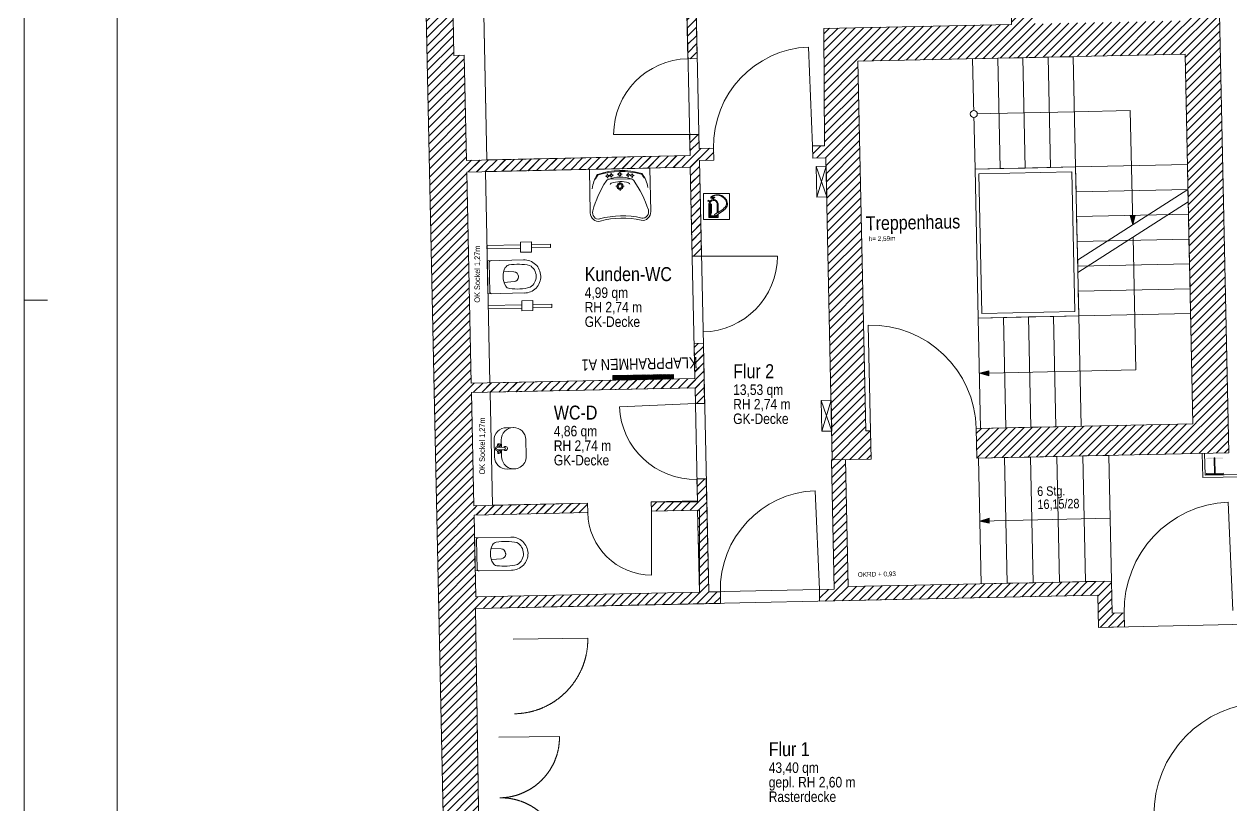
# Model space of a CAD drawing. Header units: millimetres. Extents: x 2027740 to 2136289, y -1533552 to -1491502.
# Drawn here: x 2050242 to 2063194, y -1509274 to -1500889 of the extents above; entities that cross this region are included whole.
import ezdxf
from ezdxf.enums import TextEntityAlignment as Align

# ---------------------------------------------------------------- set-up
doc = ezdxf.new("R2010")
doc.units = ezdxf.units.MM
doc.header["$MEASUREMENT"] = 0
doc.linetypes.add('AUSGEZOGEN', pattern=[0])
doc.linetypes.add('DGN Style 2', pattern=[375.045563, 225.027338, -150.018225])
for name, color, linetype, lineweight in [('01_Grundriss', 7, 'Continuous', 0), ('11_Schraffur', 9, 'Continuous', 0), ('12_Deko', 7, 'Continuous', 0), ('12_Deko (Construction)', 7, 'Continuous', 0), ('13_Ladenbau', 94, 'Continuous', 0), ('16_Brandschutz', 94, 'Continuous', 0), ('99_Zeichenkopf', 7, 'Continuous', 0)]:
    doc.layers.add(name, color=color, linetype=linetype, lineweight=lineweight)
doc.layers.add('15_Flächen', color=6, linetype='Continuous', lineweight=0, plot=False)
doc.styles.add('Style-Arial Narrow', font='ARIALN.TTF')

# ---------------------------------------------------------------- blocks, each defined once
blk = doc.blocks.new('Gruppe-315-1')
at = {"layer": '01_Grundriss', "extrusion": (0, 0, -1)}
blk.add_hatch(color=0, dxfattribs=at).paths.add_polyline_path([(-0.0034285, -0.0047114), (-0.0034385, -0.0047087), (-0.0034285, -0.0047061)])
at = {"layer": '01_Grundriss', "color": 0}
blk.add_line((0.0032985, -0.0047087), (0.0034385, -0.0047087), dxfattribs=at)
for points in [[(0.0032985, -0.0047762), (0.0032985, -0.0046412), (0.0033265, -0.0046412), (0.0033265, -0.0047762)], [(0.0033265, -0.0047762), (0.0033265, -0.0046412), (0.0033545, -0.0046412), (0.0033545, -0.0047762)], [(0.0033545, -0.0047762), (0.0033545, -0.0046412), (0.0033825, -0.0046412), (0.0033825, -0.0047762)], [(0.0033825, -0.0047762), (0.0033825, -0.0046412), (0.0034105, -0.0046412), (0.0034105, -0.0047762)], [(0.0034105, -0.0047762), (0.0034105, -0.0046412), (0.0034385, -0.0046412), (0.0034385, -0.0047762)], [(0.0034285, -0.0047061), (0.0034385, -0.0047087), (0.0034285, -0.0047114)]]:
    blk.add_3dface(points, dxfattribs=at)
blk = doc.blocks.new('Toilette')
at = {"color": 0, "linetype": 'Continuous', "ltscale": 0.01}
for p, q in [((-1.775, 0), (1.775, 0)), ((-1.775, 0), (-1.775, -3.94965)), ((1.775, 0), (1.775, -3.94965)), ((-1.575, -0.2), (0, -0.2)), ((1.575, -0.2), (0, -0.2)), ((-0.59919, -1.75538), (-0.53005, -2.83204)), ((0.60081, -1.75538), (0.53005, -2.83204)), ((-0.03108, -3.3), (0, -3.3)), ((0.03108, -3.3), (0, -3.3))]:
    blk.add_line(p, q, dxfattribs=at)
for centre, radius, start, end in [((-1.575, -0.4), 0.2, 90.00035, 179.999709), ((1.575, -0.4), 0.2, 0, 89.999533), ((4.75924, -3.17685), 6.0901, 171.892879, 192.883816), ((-0.6781, -2.4424), 0.60483, 120.797707, 168.131356), ((0, -3.68001), 2.01575, 60.65745, 119.342536), ((0.6781, -2.4424), 0.60483, 11.868581, 59.202321), ((-4.75924, -3.17685), 6.0901, 347.116191, 8.107127), ((-0.03108, -2.8), 0.5, 183.674435, 270.000027), ((0.03108, -2.8), 0.5, 269.999976, 356.325583), ((0.00001, -3.92482), 1.77518, 179.198869, 269.999805), ((0, -3.84821), 1.36308, 210.245013, 329.754977), ((-0.00001, -3.92482), 1.77518, 270.000189, 0.801122)]:
    blk.add_arc(centre, radius, start, end, dxfattribs=at)
blk = doc.blocks.new('WT-Kd-WC')
at = {"layer": '01_Grundriss', "color": 0}
for p, q in [((-0.46, 1.88), (-0.12, 1.88)), ((0, 2.37), (0, 2.01)), ((0, 1.39), (0, 1.75)), ((0.46, 1.88), (0.12, 1.88)), ((-1.38, 0.76), (-1.54, 0.76)), ((-1.32, 0.82), (-1.32, 0.99)), ((-1.32, 0.69), (-1.32, 0.53)), ((-1.26, 0.76), (-1.1, 0.76)), ((-0.96, 0.69), (-1.12, 0.69)), ((-1.11, 1.1), (1.11, 1.1)), ((-0.9, 0.76), (-0.9, 0.92)), ((-0.9, 0.63), (-0.9, 0.46)), ((-0.85, 0.69), (-0.69, 0.69)), ((-0.26, 0.59), (-0.06, 0.59)), ((0, 0.87), (0, 0.66)), ((0, 0.32), (0, 0.53)), ((0.26, 0.59), (0.06, 0.59)), ((0.85, 0.69), (0.69, 0.69)), ((0.91, 0.76), (0.91, 0.92)), ((0.91, 0.63), (0.91, 0.46)), ((0.97, 0.69), (1.12, 0.69)), ((1.26, 0.76), (1.11, 0.76)), ((1.32, 0.82), (1.32, 0.99)), ((1.32, 0.69), (1.32, 0.53)), ((1.38, 0.76), (1.54, 0.76))]:
    blk.add_line(p, q, dxfattribs=at)
at = {"layer": '01_Grundriss', "color": 0, "flags": 128}
blk.add_lwpolyline([(3.25, 4.66), (3.25, 0), (-3.25, 0), (-3.25, 4.66)], dxfattribs=at)
at = {"layer": '01_Grundriss', "color": 0, "extrusion": (0, 0, -1)}
for centre, major_axis, start_param, end_param in [((-2.36, 4.66), (0, -0.943), 1.570796, 3.321405), ((-2.36, 4.66), (0, -0.696), 1.295567, 3.300247), ((0, 15.35), (0, -10.29), 6.047292, 6.519079), ((0, 15.35), (0, -10.05), 6.047292, 6.519079), ((2.36, 4.66), (0, -0.943), 2.96178, 4.712389), ((2.36, 4.66), (0, -0.696), 2.983065, 4.987491), ((7.32, 8.04), (0, -11.54), 0.947745, 1.256145), ((-7.32, 8.04), (0, -11.54), 5.02704, 5.33544), ((0.07, 2.56), (0, -3.29), 0.933867, 1.424287), ((-1.11, 1.59), (0, -0.494), 0, 0.947745), ((-0.86, 1.75), (0, -0.227), 0.346808, 1.246591), ((0, 4.61), (0, -3.23), 5.970213, 6.596158), ((0.86, 1.75), (0, -0.227), 5.036594, 5.936378), ((1.11, 1.59), (0, -0.494), 5.33544, 6.283185), ((-0.07, 2.56), (0, -3.29), 4.858898, 5.349319), ((-0.42, 2.24), (0, -2.61), 0.915467, 1.091358), ((-2.34, 0.66), (0, -0.0988), 0.295148, 0.933867), ((-2.29, 0.71), (0, -0.0988), 0.249691, 0.939396), ((0, 8.85), (0, -8.66), 5.988038, 6.578333), ((0, 9.98), (0, -9.68), 6.025976, 6.540395), ((-1.32, 0.76), (0, -0.148), 1.025294, 2.116299), ((-1.32, 0.76), (0, -0.148), 2.59609, 3.687095), ((-1.32, 0.76), (0, -0.148), 5.737683, 6.828688), ((0, 4.82), (0, -3.93), 5.937804, 6.628566), ((-1.32, 0.76), (0, -0.148), 4.166887, 5.257891), ((-0.9, 0.69), (0, -0.148), 1.025294, 2.116299), ((-0.9, 0.69), (0, -0.148), 2.59609, 3.687095), ((-0.9, 0.69), (0, -0.148), 5.737683, 6.828688), ((-0.9, 0.69), (0, -0.148), 4.166887, 5.257891), ((0.91, 0.69), (0, -0.148), 1.025294, 2.116299), ((0.91, 0.69), (0, -0.148), 2.59609, 3.687095), ((0.91, 0.69), (0, -0.148), 5.737683, 6.828688), ((0.91, 0.69), (0, -0.148), 4.166887, 5.257891), ((1.32, 0.76), (0, -0.148), 1.025294, 2.116299), ((1.32, 0.76), (0, -0.148), 2.59609, 3.687095), ((1.32, 0.76), (0, -0.148), 5.737683, 6.828688), ((1.32, 0.76), (0, -0.148), 4.166887, 5.257891), ((2.29, 0.71), (0, -0.0988), 5.34379, 6.033494), ((0.42, 2.24), (0, -2.61), 5.191827, 5.367719), ((2.34, 0.66), (0, -0.0988), 5.349319, 5.988038)]:
    blk.add_ellipse(centre, major_axis=major_axis, ratio=0.93946, start_param=start_param, end_param=end_param, dxfattribs=at)
at = {"layer": '01_Grundriss', "color": 0}
for centre, major_axis in [((0, 1.88), (0, 0.346)), ((0, 1.88), (0, 0.247)), ((0, 0.59), (0, 0.173))]:
    blk.add_ellipse(centre, major_axis=major_axis, ratio=0.93946, dxfattribs=at)
blk = doc.blocks.new('WC Kd-WC')
at = {"color": 0}
for p, q in [((-0.34, 0.001), (-0.305, 0.001)), ((0.305, 0.001), (0.34, 0.001)), ((-0.34, -0.682), (-0.305, -0.682)), ((0.305, -0.682), (0.34, -0.682))]:
    blk.add_line(p, q, dxfattribs=at)
at = {"color": 0, "linetype": 'Continuous', "ltscale": 0.01}
for p, q in [((-0.177, 0), (0.177, 0)), ((-0.177, 0), (-0.177, -0.395)), ((0.177, 0), (0.177, -0.395)), ((-0.158, -0.02), (0, -0.02)), ((0.158, -0.02), (0, -0.02)), ((-0.06, -0.176), (-0.053, -0.283)), ((0.06, -0.176), (0.053, -0.283)), ((-0.003, -0.33), (0, -0.33)), ((0.003, -0.33), (0, -0.33))]:
    blk.add_line(p, q, dxfattribs=at)
at = {"color": 0, "linetype": 'Continuous', "ltscale": 0.01, "flags": 128}
for points in [[(-0.34, -0.36), (-0.34, 0.001)], [(-0.305, 0.001), (-0.305, -0.36)], [(0.305, -0.36), (0.305, 0.001)], [(0.34, 0.001), (0.34, -0.36)], [(-0.34, -0.682), (-0.34, -0.478)], [(-0.305, -0.478), (-0.305, -0.682)], [(0.305, -0.682), (0.305, -0.478)], [(0.34, -0.478), (0.34, -0.682)]]:
    blk.add_lwpolyline(points, dxfattribs=at)
at = {"color": 0, "flags": 128}
for points in [[(-0.369, -0.478), (-0.369, -0.36)], [(-0.369, -0.36), (-0.261, -0.36)], [(-0.305, -0.36), (-0.34, -0.36)], [(-0.261, -0.36), (-0.261, -0.478)], [(0.261, -0.478), (0.261, -0.36)], [(0.261, -0.36), (0.369, -0.36)], [(0.34, -0.36), (0.305, -0.36)], [(0.369, -0.36), (0.369, -0.478)], [(-0.261, -0.478), (-0.369, -0.478)], [(-0.34, -0.478), (-0.305, -0.478)], [(0.369, -0.478), (0.261, -0.478)], [(0.305, -0.478), (0.34, -0.478)]]:
    blk.add_lwpolyline(points, dxfattribs=at)
at = {"color": 0, "linetype": 'Continuous', "ltscale": 0.01}
for centre, radius, start, end in [((-0.158, -0.04), 0.02, 90.0003, 179.9997), ((0.158, -0.04), 0.02, 0, 89.9995), ((0.476, -0.318), 0.609, 171.8929, 192.8838), ((-0.068, -0.244), 0.0605, 120.7977, 168.1314), ((0, -0.368), 0.202, 60.6574, 119.3425), ((0.068, -0.244), 0.0605, 11.8686, 59.2023), ((-0.476, -0.318), 0.609, 347.1162, 8.1071), ((-0.003, -0.28), 0.05, 183.6744, 270), ((0.003, -0.28), 0.05, 270, 356.3256), ((0, -0.392), 0.178, 179.1989, 269.9998), ((0, -0.385), 0.136, 210.245, 329.755), ((0, -0.392), 0.178, 270.0002, 0.8011)]:
    blk.add_arc(centre, radius, start, end, dxfattribs=at)
blk = doc.blocks.new('WT-Normal')
at = {"color": 0}
for p, q in [((-0.025, -0.065), (-0.053, -0.07)), ((-0.053, -0.07), (-0.039, -0.105)), ((-0.029, -0.074), (-0.043, -0.077)), ((-0.016, -0.09), (-0.039, -0.105)), ((-0.024, -0.086), (-0.037, -0.093)), ((-0.013, -0.07), (-0.013, -0.138)), ((0.013, -0.07), (0.013, -0.138)), ((0.016, -0.09), (0.039, -0.105)), ((0.024, -0.086), (0.037, -0.093)), ((0.025, -0.065), (0.053, -0.07)), ((0.029, -0.074), (0.043, -0.077)), ((0.053, -0.07), (0.039, -0.105))]:
    blk.add_line(p, q, dxfattribs=at)
at = {"color": 0, "linetype": 'AUSGEZOGEN', "ltscale": 0.01, "flags": 128}
for points in [[(0.223, -0.242), (0.223, -0.169, 0.425025), (0.091, -0.032), (-0.089, -0.032, 0.414214), (-0.221, -0.164), (-0.221, -0.241)], [(-0.013, -0.109), (-0.089, -0.109, 1), (-0.089, -0.373), (0.091, -0.373)], [(0.091, -0.373, 1), (0.091, -0.109), (0.013, -0.109)]]:
    blk.add_lwpolyline(points, format="xyb", dxfattribs=at)
at = {"color": 0}
for centre, radius, start, end in [((-0.018, -0.077), 0.0348, 168.2808, 233.9118), ((0, -0.07), 0.0256, 300.5466, 239.4534), ((0, -0.07), 0.013, 0, 180), ((0.018, -0.077), 0.0348, 306.0882, 11.7192), ((0, -0.151), 0.0221, 125.9933, 54.0067), ((0, -0.138), 0.013, 180, 0)]:
    blk.add_arc(centre, radius, start, end, dxfattribs=at)
blk = doc.blocks.new('*U12')
at = {"layer": '01_Grundriss', "color": 0, "linetype": 'DGN Style 2', "ltscale": 0.01}
for p, q in [((-0.0065, -0.00457), (-0.0065, 0.00193)), ((0.0065, -0.00457), (0.0065, 0.00193))]:
    blk.add_line(p, q, dxfattribs=at)
at = {"layer": '01_Grundriss', "color": 0, "linetype": 'DGN Style 2', "ltscale": 0.01, "extrusion": (0, 0, -1)}
blk.add_arc((0.0065, 0.00193), 0.0065, 180, 270, dxfattribs=at)
at = {"layer": '01_Grundriss', "color": 0, "linetype": 'DGN Style 2', "ltscale": 0.01}
blk.add_arc((0.0065, 0.00193), 0.0065, 180, 270, dxfattribs=at)
blk = doc.blocks.new('*U15')
at = {"layer": '01_Grundriss', "color": 0, "linetype": 'DGN Style 2', "ltscale": 0.01}
blk.add_line((0.004, -0.006), (0.004, 0.002), dxfattribs=at)
blk.add_arc((0.004, 0.002), 0.008, 180, 270, dxfattribs=at)
blk = doc.blocks.new('*U16')
at = {"layer": '01_Grundriss', "color": 0, "linetype": 'Continuous', "lineweight": 0, "ltscale": 0.01}
for p, q in [((0.00511, 0.00663), (0.00511, -0.00537)), ((-0.00689, -0.00537), (-0.00719, -0.00537)), ((0.00511, -0.00662), (0.00511, -0.00537)), ((0.00511, -0.00537), (0.00541, -0.00537)), ((-0.00689, -0.00662), (-0.00719, -0.00662)), ((0.00541, -0.00662), (0.00511, -0.00662))]:
    blk.add_line(p, q, dxfattribs=at)
at = {"layer": '01_Grundriss', "color": 0, "linetype": 'DGN Style 2', "lineweight": 0, "ltscale": 0.01}
blk.add_line((0.00719, 0.00644), (0.00511, -0.00537), dxfattribs=at)
at = {"layer": '01_Grundriss', "color": 0}
for p, q in [((-0.00719, -0.00537), (-0.00719, -0.00662)), ((-0.00689, -0.00537), (-0.00689, -0.00662)), ((0.00541, -0.00537), (0.00541, -0.00662))]:
    blk.add_line(p, q, dxfattribs=at)
at = {"layer": '01_Grundriss', "color": 0, "linetype": 'Continuous', "lineweight": 0, "ltscale": 0.01, "extrusion": (0, 0, -1)}
blk.add_arc((-0.00511, -0.00537), 0.012, 0, 90, dxfattribs=at)
at = {"layer": '01_Grundriss', "color": 0, "linetype": 'DGN Style 2', "lineweight": 0, "ltscale": 0.01, "extrusion": (0, 0, -1)}
blk.add_arc((-0.00511, -0.00537), 0.012, 90, 100, dxfattribs=at)
blk = doc.blocks.new('A0+1')
at = {"layer": '99_Zeichenkopf', "lineweight": 0}
blk.add_line((-67250, 29450), (-67000, 29450), dxfattribs=at)
at = {"layer": '99_Zeichenkopf', "lineweight": 0, "flags": 128}
for points in [[(-67250, 41800), (250, 41800), (250, -250), (-67250, -250)], [(-66250, 41550), (0, 41550), (0, 0), (-66250, 0)]]:
    blk.add_lwpolyline(points, close=True, dxfattribs=at)
blk = doc.blocks.new('Klapprahmen A1')
at = {"layer": '12_Deko', "linetype": 'Continuous', "lineweight": 0}
h = blk.add_hatch(dxfattribs=at)
h.set_pattern_fill('HATCH', color=82, style=0, pattern_type=2)
h.set_pattern_definition([(45, (-71.429, 145.018), (-7.07107, 7.07107), [])])
h.paths.add_polyline_path([(-332, 145), (318, 145), (318, 95), (-332, 95)])
at = {"layer": '12_Deko', "color": 82, "linetype": 'Continuous', "lineweight": 13, "flags": 128}
blk.add_lwpolyline([(-332, 145), (318, 145), (318, 95), (-332, 95)], close=True, dxfattribs=at)
at = {"layer": '12_Deko (Construction)', "color": 82, "linetype": 'Continuous', "lineweight": 0, "style": 'Style-Arial Narrow'}
blk.add_text('KLAPPRAHMEN A1', height=120, dxfattribs=at).set_placement((-593, 35), align=Align.TOP_LEFT)
blk = doc.blocks.new('KRA1')
at = {"layer": '12_Deko', "color": 82, "linetype": 'Continuous', "lineweight": 13}
blk.add_blockref('Klapprahmen A1', (7, -145), dxfattribs=at)
blk = doc.blocks.new('*U137')
at = {"layer": '16_Brandschutz', "color": 1, "linetype": 'Continuous'}
for p, q in [((-92, 68), (-97, 59)), ((-97, 59), (-78, 50)), ((-73, 58), (-92, 68)), ((-78, 50), (-73, 58)), ((-73, 58), (-73, 58)), ((-73, 27), (-73, -101)), ((-70, -98), (-70, 28)), ((-70, 28), (-63, 28)), ((-63, 101), (-60, 107)), ((-63, 98), (-63, 101)), ((-62, 95), (-63, 98)), ((-63, 28), (-63, -98)), ((-58, 93), (-62, 95)), ((-60, 107), (-54, 111)), ((-54, 27), (-60, 27)), ((-60, 27), (-60, -71)), ((-57, 101), (-58, 99)), ((-58, 99), (-58, 98)), ((-58, 98), (-57, 97)), ((-48, 89), (-58, 93)), ((-56, 103), (-57, 101)), ((-57, 97), (-56, 96)), ((-52, 107), (-56, 103)), ((-56, 96), (-55, 95)), ((-55, 95), (-52, 94)), ((-54, 111), (-48, 115)), ((-54, -71), (-54, 27)), ((-47, 110), (-52, 107)), ((-52, 94), (-47, 92)), ((-48, 115), (-36, 121)), ((-35, 86), (-48, 89)), ((-42, 113), (-47, 110)), ((-20, 104), (-47, 104)), ((-47, 104), (-47, 97)), ((-47, 97), (-35, 97)), ((-47, 92), (-37, 89)), ((-31, 118), (-42, 113)), ((-37, 89), (-35, 89)), ((-36, 121), (-23, 125)), ((-35, 97), (-35, 89)), ((-35, 89), (-35, 86)), ((-35, 89), (-35, 86)), ((-35, 86), (-35, 77)), ((-35, 77), (-32, 77)), ((-32, 77), (-32, 97)), ((-32, 97), (-20, 97)), ((-19, 121), (-31, 118)), ((-23, 125), (-10, 127)), ((-20, 97), (-20, 104)), ((-7, 123), (-19, 121)), ((-10, 127), (4, 129)), ((5, 124), (-7, 123)), ((4, 129), (18, 129)), ((17, 123), (5, 124)), ((6, 31), (6, -69)), ((16, 31), (16, -63)), ((28, 121), (17, 123)), ((18, 129), (31, 127)), ((39, 118), (28, 121)), ((31, 127), (44, 124)), ((52, 112), (39, 118)), ((44, 124), (57, 119)), ((62, 106), (52, 112)), ((57, 119), (68, 112)), ((72, 99), (62, 106)), ((68, 112), (80, 103)), ((76, 95), (72, 99)), ((82, 90), (76, 95)), ((80, 103), (90, 94)), ((90, 82), (82, 90)), ((90, 94), (98, 84)), ((92, 79), (90, 82)), ((96, 73), (92, 79)), ((92, -5), (99, 4)), ((99, 68), (96, 73)), ((98, 84), (106, 73)), ((103, 62), (99, 68)), ((99, 4), (105, 15)), ((105, 56), (103, 62)), ((107, 50), (105, 56)), ((105, 15), (107, 20)), ((106, 73), (112, 61)), ((108, 45), (107, 50)), ((107, 20), (108, 27)), ((109, 39), (108, 45)), ((108, 33), (109, 39)), ((108, 27), (108, 33)), ((114, 6), (109, -6)), ((112, 61), (116, 47)), ((117, 20), (114, 6)), ((116, 47), (118, 34)), ((118, 34), (117, 20)), ((-73, -101), (-83, -120)), ((-83, -120), (-73, -101)), ((-83, -120), (-83, -121)), ((-83, -121), (16, -121)), ((-73, -107), (-73, -101)), ((-15, -101), (-73, -101)), ((-73, -101), (-73, -107)), ((-73, -107), (-73, -101)), ((-73, -111), (-73, -107)), ((-73, -107), (6, -107)), ((6, -111), (-73, -111)), ((-63, -98), (-70, -98)), ((-60, -71), (-54, -71)), ((-23, -86), (6, -69)), ((-15, -101), (-23, -86)), ((6, -89), (-15, -101)), ((6, -101), (-15, -101)), ((6, -69), (16, -63)), ((16, -83), (6, -89)), ((16, -83), (6, -89)), ((6, -89), (6, -101)), ((6, -107), (6, -111)), ((16, -121), (6, -111)), ((6, -111), (16, -121)), ((6, -111), (16, -121)), ((16, -63), (37, -50)), ((42, -66), (16, -83)), ((16, -121), (16, -83)), ((37, -50), (56, -38)), ((61, -54), (42, -66)), ((56, -38), (75, -23)), ((74, -43), (61, -54)), ((83, -36), (74, -43)), ((75, -23), (84, -15)), ((92, -27), (83, -36)), ((84, -15), (92, -5)), ((101, -17), (92, -27)), ((109, -6), (101, -17))]:
    blk.add_line(p, q, dxfattribs=at)
at = {"layer": '16_Brandschutz', "color": 1, "linetype": 'Continuous', "flags": 128}
blk.add_lwpolyline([(-142, 142), (142, 142), (142, -142), (-142, -142)], close=True, dxfattribs=at)
blk.add_lwpolyline([(-83, -120), (-83, 31)], dxfattribs=at)
at = {"layer": '16_Brandschutz', "color": 1, "linetype": 'Continuous'}
for radius, start, end in [(49.5, 3.1466, 176.8534), (39.7, 4.1848, 181.7432), (39.7, 179.3872, 181.7732)]:
    blk.add_arc((-34, 28), radius, start, end, dxfattribs=at)
blk = doc.blocks.new('FLö')
at = {"layer": '16_Brandschutz', "color": 1, "linetype": 'Continuous', "xscale": 0.9850171335536928, "yscale": 0.9850171335536928, "zscale": 0.9850171335536928}
blk.add_blockref('*U137', (0, 40), dxfattribs=at)

msp = doc.modelspace()

# ---------------------------------------------------------------- hatches: boundary and pattern name
at = {"layer": '01_Grundriss', "ltscale": 10, "extrusion": (0, 0, -1)}
for points in [[(-2062141.2109, -1503043.9214), (-2062165.8586, -1502943.3771), (-2062112.2843, -1502944.5237)], [(-2060595.053, -1504665.0221), (-2060594.8416, -1504611.436), (-2060494.9542, -1504638.6235)], [(-2063020.2697, -1505725.77), (-2063027.1681, -1505725.6224), (-2063023.3168, -1505545.6636), (-2063016.4184, -1505545.8113)], [(-2062933.7395, -1505727.6219), (-2063113.6983, -1505723.7706), (-2063113.4516, -1505712.242), (-2062933.4928, -1505716.0933)]]:
    msp.add_hatch(color=256, dxfattribs=at).paths.add_polyline_path(points)
at = {"layer": '01_Grundriss', "ltscale": 10}
msp.add_hatch(color=256, dxfattribs=at).paths.add_polyline_path([(2062930.1349, -1505559.1917), (2062929.8882, -1505547.6631), (2063109.847, -1505543.8118), (2063110.0937, -1505555.3404)])
at = {"layer": '11_Schraffur', "linetype": 'AUSGEZOGEN', "ltscale": 10}
h = msp.add_hatch(dxfattribs=at)
h.set_pattern_fill('ANSI31', color=256, pattern_type=2)
h.set_pattern_definition([(45, (1922705.11, -1372377.166), (-44.90128, 44.90128), [])])
h.paths.add_polyline_path([(2060839.8694, -1500891.9428), (2058825.3307, -1500935.0556), (2058834.2937, -1502195.1523), (2058705.3232, -1502197.9123), (2058708.1047, -1502327.8826), (2058847.0729, -1502324.9086), (2058916.5027, -1505569.1657), (2059332.4769, -1505560.2635), (2059325.9721, -1505256.3136), (2059274.9143, -1505257.4063), (2059189.9725, -1501288.3151), (2062702.1683, -1501213.1512), (2062787.1102, -1505182.2424), (2060460.7123, -1505232.0293), (2060467.538, -1505550.9757), (2063173.8489, -1505493.0584), (2062988.9453, -1496853.0367), (2057911.1079, -1496961.7067), (2057917.2058, -1497246.6414), (2058866.9883, -1497226.3153), (2058864.6347, -1497116.3405), (2062612.7765, -1497036.1271), (2062657.4298, -1499122.6494), (2059363.1841, -1499193.149), (2059365.8586, -1499318.1203), (2060605.5748, -1499291.5894), (2060606.6446, -1499341.5779), (2060806.5988, -1499337.2988), (2060813.2475, -1499647.9763), (2061068.1731, -1499641.7718), (2061060.7055, -1499292.8323), (2062660.3393, -1499258.5988), (2062694.4448, -1500852.2533), (2061094.8111, -1500886.4868), (2061085.2899, -1500441.5887), (2060830.3484, -1500447.0498)], flags=17)
h = msp.add_hatch(dxfattribs=at)
h.set_pattern_fill('ANSI31', color=256, pattern_type=2)
h.set_pattern_definition([(45, (1922704.425, -1372376.4), (-44.90128, 44.90128), [])])
h.paths.add_polyline_path([(2086495.8059, -1512012.1881), (2085680.4686, -1517269.6664), (2081425.2555, -1516914.6143), (2082017.1994, -1514073.6274), (2081723.5068, -1514012.434), (2080737.0505, -1518746.8515), (2063360.4283, -1518155.1717), (2063360.4283, -1516317.6197), (2055225.4283, -1516317.6197), (2055086.7993, -1507166.4714), (2057717.1995, -1507110.1787), (2057714.5251, -1506985.2073), (2057589.5537, -1506987.8818), (2057563.5362, -1505772.1602), (2057463.5591, -1505774.2998), (2057468.6085, -1506010.2457), (2056973.7219, -1506020.8367), (2056975.8615, -1506120.8138), (2057470.7481, -1506110.2228), (2057489.5766, -1506990.0214), (2055090.126, -1507041.3716), (2055071.2975, -1506161.5731), (2056291.0183, -1506135.47), (2056288.8787, -1506035.4929), (2055069.158, -1506061.596), (2055043.1619, -1504846.8741), (2057442.6125, -1504795.5239), (2057446.2284, -1504964.4852), (2057546.2055, -1504962.3456), (2057532.4051, -1504317.4932), (2057432.428, -1504319.6328), (2057440.4729, -1504695.5468), (2055041.0223, -1504746.897), (2054992.4535, -1502477.4166), (2057391.9041, -1502426.0664), (2057412.3586, -1503381.8476), (2057512.3358, -1503379.708), (2057490.3835, -1502353.9428), (2057645.348, -1502350.6265), (2057642.5666, -1502220.6562), (2057487.6021, -1502223.9726), (2057484.3927, -1502074.0069), (2057384.4156, -1502076.1465), (2057389.2296, -1502301.095), (2054989.7791, -1502352.4452), (2054965.6016, -1501222.7039), (2054855.6268, -1501225.0575), (2054804.3836, -1498830.6057), (2055564.2096, -1498814.3448), (2055557.1489, -1498484.4204), (2056456.9429, -1498465.164), (2056451.5939, -1498215.2213), (2053682.4258, -1498274.4838), (2053690.9435, -1498518.2836), (2053812.9908, -1498515.4376), (2053824.0476, -1498831.9143), (2054514.0292, -1498817.1482), (2054892.2989, -1516492.6197), (2062955.4283, -1516492.6197), (2062955.4283, -1518421.5436), (2080983.3715, -1519035.4011), (2081389.2913, -1517087.2216), (2085916.0799, -1517464.9338), (2086337.2888, -1514755.6958), (2088861.9587, -1515148.2096), (2089220.7197, -1512840.6395), (2092292.9249, -1513428.7561), (2092614.5232, -1511150.694), (2100784.748, -1510934.4296), (2100916.9338, -1510165.7383), (2106372.748, -1511176.0985), (2106408.7709, -1511004.9872), (2100774.4768, -1509962.0919), (2100637.9707, -1510755.8057), (2092446.7045, -1510980.2262), (2092417.4768, -1511217.0547), (2092428.2323, -1511218.3821), (2092172.6212, -1513029.0195), (2088439.334, -1512314.351), (2088320.7585, -1512295.9159), (2088259.3082, -1512691.1675), (2088924.281, -1512794.5517), (2088611.6077, -1514805.6831), (2086383.3765, -1514459.257), (2086696.0498, -1512448.1257), (2087267.1504, -1512536.9154), (2087328.6007, -1512141.6638)], flags=17)
h = msp.add_hatch(dxfattribs=at)
h.set_pattern_fill('ANSI31', color=256, pattern_type=2)
h.set_pattern_definition([(45, (1922704.42, -1372376.334), (-44.90128, 44.90128), [])])
h.paths.add_polyline_path([(2057937.2538, -1498183.4269), (2057211.42, -1498198.9604), (2057216.7689, -1498448.9031), (2057306.7483, -1498446.9775), (2057366.9779, -1501261.3331), (2057466.955, -1501259.1935), (2057426.3027, -1499359.6284), (2058556.044, -1499335.451), (2058553.3695, -1499210.4797), (2057423.6282, -1499234.6571), (2057411.5609, -1498670.7862), (2057947.4382, -1498659.318)])
h = msp.add_hatch(dxfattribs=at)
h.set_pattern_fill('ANSI31', color=256, pattern_type=2)
h.set_pattern_definition([(45, (1922704.78, -1372376.85), (-44.90128, 44.90128), [])])
h.paths.add_polyline_path([(2057391.9041, -1502426.0664), (2057412.3586, -1503381.8476), (2057512.3358, -1503379.708), (2057490.3835, -1502353.9428), (2057645.348, -1502350.6265), (2057642.5666, -1502220.6562), (2057487.6021, -1502223.9726), (2057484.3927, -1502074.0069), (2057384.4156, -1502076.1465), (2057389.2296, -1502301.095), (2054989.7791, -1502352.4452), (2054992.4535, -1502477.4166)])
h = msp.add_hatch(dxfattribs=at)
h.set_pattern_fill('ANSI31', color=256, pattern_type=2)
h.set_pattern_definition([(45, (1922705.02, -1372376.486), (-44.90128, 44.90128), [])])
h.paths.add_polyline_path([(2057532.4051, -1504317.4932), (2057432.428, -1504319.6328), (2057440.4729, -1504695.5468), (2055041.0223, -1504746.897), (2055043.1619, -1504846.8741), (2057442.6125, -1504795.5239), (2057446.2284, -1504964.4852), (2057546.2055, -1504962.3456)])
at = {"layer": '11_Schraffur'}
h = msp.add_hatch(dxfattribs=at)
h.set_pattern_fill('ANSI31', color=256, pattern_type=2)
h.set_pattern_definition([(45, (1922704.28, -1372376.45), (-44.90128, 44.90128), [])])
h.paths.add_polyline_path([(2061913.0287, -1506870.3501), (2059085.6761, -1506930.8578), (2059056.4706, -1505566.1703), (2058906.505, -1505569.3797), (2058936.2453, -1506959.0615), (2058777.2817, -1506962.4634), (2058779.9562, -1507087.4348), (2061766.2724, -1507023.5252), (2061773.654, -1507368.4462), (2062053.5899, -1507362.4553), (2062050.3805, -1507212.4897), (2061920.4103, -1507215.2711)])
at = {"layer": '11_Schraffur', "linetype": 'AUSGEZOGEN', "ltscale": 10}
h = msp.add_hatch(dxfattribs=at)
h.set_pattern_fill('ANSI31', color=256, pattern_type=2)
h.set_pattern_definition([(45, (1922705.16, -1372376.574), (-44.90128, 44.90128), [])])
h.paths.add_polyline_path([(2056288.8787, -1506035.4929), (2055069.158, -1506061.596), (2055071.2975, -1506161.5731), (2056291.0183, -1506135.47)])

# ---------------------------------------------------------------- linework, layer by layer
at = {"layer": '01_Grundriss', "ltscale": 10}
for p, q in [((2062988.9453, -1496853.0367), (2063173.8489, -1505493.0584)), ((2062702.1683, -1501213.1512), (2062787.1102, -1505182.2424)), ((2061549.1927, -1503423.3075), (2062733.2291, -1502664.5353)), ((2061552.0452, -1503556.5979), (2062736.0817, -1502797.8257)), ((2059325.9721, -1505256.3136), (2059332.4769, -1505560.2635)), ((2060460.7123, -1505232.0293), (2060467.538, -1505550.9757)), ((2062892.7788, -1505760.0755), (2062887.1957, -1505499.193)), ((2062912.19, -1505498.6581), (2062917.2382, -1505734.5463)), ((2063328.5747, -1505750.7491), (2062892.7788, -1505760.0755)), ((2062917.2382, -1505734.5463), (2063328.0398, -1505725.7548))]:
    msp.add_line(p, q, dxfattribs=at)
at = {"layer": '01_Grundriss', "linetype": 'AUSGEZOGEN', "ltscale": 10}
for p, q in [((2057366.9779, -1501261.3331), (2057306.7483, -1498446.9775)), ((2054514.0292, -1498817.1482), (2054892.2989, -1516492.6197)), ((2054804.3836, -1498830.6057), (2054855.6268, -1501225.0575)), ((2055138.9082, -1499038.4959), (2055209.7287, -1502347.7381)), ((2057466.955, -1501259.1935), (2057426.3027, -1499359.6284)), ((2060830.3483, -1500447.0447), (2060839.8694, -1500891.9428)), ((2060839.8694, -1500891.9428), (2058825.3307, -1500935.0556)), ((2058825.3307, -1500935.0556), (2058834.2937, -1502195.1523)), ((2054855.6268, -1501225.0575), (2054965.6016, -1501222.7039)), ((2054965.6016, -1501222.7039), (2054989.7791, -1502352.4452)), ((2059189.9725, -1501288.3151), (2062702.1683, -1501213.1512)), ((2057366.9779, -1501261.3331), (2057466.955, -1501259.1935)), ((2059274.9143, -1505257.4063), (2059189.9725, -1501288.3151)), ((2057384.4156, -1502076.1465), (2057484.3927, -1502074.0069)), ((2057384.4156, -1502076.1465), (2057389.2296, -1502301.095)), ((2057484.3927, -1502074.0069), (2057487.6021, -1502223.9726)), ((2057487.6021, -1502223.9726), (2057642.5666, -1502220.6562)), ((2057645.348, -1502350.6265), (2057642.5666, -1502220.6562)), ((2058705.3232, -1502197.9123), (2058834.2937, -1502195.1523)), ((2058708.1047, -1502327.8826), (2058705.3232, -1502197.9123)), ((2057389.2296, -1502301.095), (2054989.7791, -1502352.4452)), ((2057490.3835, -1502353.9428), (2057645.348, -1502350.6265)), ((2057512.3358, -1503379.708), (2057490.3835, -1502353.9428)), ((2058708.1047, -1502327.8826), (2058847.0729, -1502324.9086)), ((2058916.5027, -1505569.1657), (2058847.0729, -1502324.9086)), ((2057391.9041, -1502426.0664), (2054992.4535, -1502477.4166)), ((2054992.4535, -1502477.4166), (2055041.0223, -1504746.897)), ((2055240.9765, -1504742.6178), (2055192.4078, -1502473.1374)), ((2057412.3586, -1503381.8476), (2057391.9041, -1502426.0664)), ((2058744.0226, -1502417.1345), (2058856.0592, -1502744.8124)), ((2058751.0832, -1502747.059), (2058848.9985, -1502414.888)), ((2057412.3586, -1503381.8476), (2057512.3358, -1503379.708)), ((2059301.6878, -1504121.5735), (2059325.9721, -1505256.3136)), ((2057432.428, -1504319.6328), (2057532.4051, -1504317.4932)), ((2057432.428, -1504319.6328), (2057440.4729, -1504695.5468)), ((2057546.2055, -1504962.3456), (2057532.4051, -1504317.4932)), ((2057440.4729, -1504695.5468), (2055041.0223, -1504746.897)), ((2057442.6125, -1504795.5239), (2055043.1619, -1504846.8741)), ((2055043.1619, -1504846.8741), (2055069.158, -1506061.596)), ((2055243.1161, -1504842.5949), (2055269.1122, -1506057.3168)), ((2057442.6125, -1504795.5239), (2057446.2284, -1504964.4852)), ((2057446.2284, -1504964.4852), (2057546.2055, -1504962.3456)), ((2058909.8699, -1505259.2367), (2058797.8333, -1504931.5588)), ((2058804.894, -1505261.4833), (2058902.8093, -1504929.3122)), ((2059325.9721, -1505256.3136), (2059274.9143, -1505257.4063)), ((2060460.7123, -1505232.0293), (2062787.1102, -1505182.2424)), ((2060467.538, -1505550.9757), (2063173.8489, -1505493.0584)), ((2058906.505, -1505569.3797), (2058916.5027, -1505569.1657)), ((2058936.2453, -1506959.0615), (2058906.505, -1505569.3797)), ((2058916.5027, -1505569.1657), (2059332.4769, -1505560.2635)), ((2059085.6761, -1506930.8578), (2059056.4706, -1505566.1703)), ((2057463.5591, -1505774.2998), (2057563.5362, -1505772.1602)), ((2057463.5591, -1505774.2998), (2057468.6085, -1506010.2457)), ((2057563.5362, -1505772.1602), (2057589.5537, -1506987.8818)), ((2056288.8787, -1506035.4929), (2055069.158, -1506061.596)), ((2056288.8787, -1506035.4929), (2056291.0183, -1506135.47)), ((2057468.6085, -1506010.2457), (2056973.7219, -1506020.8367)), ((2056973.7219, -1506020.8367), (2056975.8615, -1506120.8138)), ((2056291.0183, -1506135.47), (2055071.2975, -1506161.5731)), ((2055071.2975, -1506161.5731), (2055090.126, -1507041.3716)), ((2057470.7481, -1506110.2228), (2056975.8615, -1506120.8138)), ((2057470.7481, -1506110.2228), (2057489.5766, -1506990.0214)), ((2061913.0287, -1506870.3501), (2059085.6761, -1506930.8578)), ((2061913.0287, -1506870.3501), (2061920.4103, -1507215.2711)), ((2055090.126, -1507041.3716), (2057489.5766, -1506990.0214)), ((2057589.5537, -1506987.8818), (2057714.5251, -1506985.2073)), ((2057717.1995, -1507110.1787), (2057714.5251, -1506985.2073)), ((2058777.2817, -1506962.4634), (2058936.2453, -1506959.0615)), ((2058779.9562, -1507087.4348), (2058777.2817, -1506962.4634)), ((2061766.2724, -1507023.5252), (2058779.9562, -1507087.4348)), ((2061766.2724, -1507023.5252), (2061773.654, -1507368.4462)), ((2055086.7993, -1507166.4714), (2057717.1995, -1507110.1787)), ((2055086.7993, -1507166.4714), (2055165.6125, -1512369.0728)), ((2061920.4103, -1507215.2711), (2062050.3805, -1507212.4897)), ((2062053.5899, -1507362.4553), (2062050.3805, -1507212.4897)), ((2061773.654, -1507368.4462), (2062053.5899, -1507362.4553))]:
    msp.add_line(p, q, dxfattribs=at)
at = {"layer": '01_Grundriss', "linetype": 'AUSGEZOGEN', "ltscale": 10, "flags": 128}
for points in [[(2058705.3232, -1502197.9123), (2058659.8383, -1501135.7081, 0.4080812253), (2057642.5666, -1502220.6562)], [(2057384.4156, -1502076.1465), (2056569.2793, -1502076.1465, -0.4080812253), (2057366.9779, -1501261.3331)], [(2057512.3358, -1503379.708), (2058327.472, -1503379.708, -0.4080812253), (2057529.7734, -1504194.5214)], [(2057446.2284, -1504964.4852), (2056631.8385, -1504999.3584, 0.4080812253), (2057463.6661, -1505779.2986)], [(2058777.2817, -1506962.4634), (2058731.7968, -1505900.2591, 0.4080812253), (2057714.5251, -1506985.2073)], [(2063215.1138, -1507187.5634), (2063165.2727, -1506023.6301, 0.4080812253), (2062050.5752, -1507212.4855)], [(2056975.8615, -1506120.8138), (2056975.8615, -1506805.9283, -0.4080812253), (2056291.0183, -1506135.47)]]:
    msp.add_lwpolyline(points, format="xyb", dxfattribs=at)
at = {"layer": '01_Grundriss', "ltscale": 10, "flags": 128}
for points in [[(2061257.8606, -1502429.4066), (2060987.9224, -1502435.1835), (2060962.5666, -1501250.3801), (2061232.5048, -1501244.6032)], [(2061527.7988, -1502423.6297), (2061257.8606, -1502429.4066), (2061232.5048, -1501244.6032), (2061502.443, -1501238.8263)], [(2060717.9842, -1502440.9604), (2060448.046, -1502446.7373), (2060422.6902, -1501261.9339), (2060692.6284, -1501256.157)], [(2060987.9224, -1502435.1835), (2060717.9842, -1502440.9604), (2060692.6284, -1501256.157), (2060962.5666, -1501250.3801)], [(2061533.5038, -1502690.2104), (2061527.7988, -1502423.6297), (2062727.5241, -1502397.9546), (2062733.2291, -1502664.5353)], [(2060482.2763, -1504046.2218), (2060448.046, -1502446.7373), (2061527.7988, -1502423.6297), (2061562.0291, -1504023.1142)], [(2060521.199, -1503995.452), (2060489.1051, -1502495.7954), (2061488.8761, -1502474.3995), (2061520.97, -1503974.0561)], [(2061539.2089, -1502956.7912), (2061533.5038, -1502690.2104), (2062733.2291, -1502664.5353), (2062738.9342, -1502931.1161)], [(2061544.9139, -1503223.3719), (2061539.2089, -1502956.7912), (2062738.9342, -1502931.1161), (2062744.6392, -1503197.6968)], [(2062165.8586, -1502943.3771), (2062141.2109, -1503043.9214), (2062112.2843, -1502944.5237)], [(2061550.619, -1503489.9527), (2061544.9139, -1503223.3719), (2062744.6392, -1503197.6968), (2062750.3443, -1503464.2776)], [(2061556.324, -1503756.5334), (2061550.619, -1503489.9527), (2062750.3443, -1503464.2776), (2062756.0493, -1503730.8583)], [(2061562.0291, -1504023.1142), (2061556.324, -1503756.5334), (2062756.0493, -1503730.8583), (2062761.7544, -1503997.4391)], [(2060777.5703, -1505225.2482), (2060507.6321, -1505231.0251), (2060482.2763, -1504046.2218), (2060752.2145, -1504040.4449)], [(2061047.5085, -1505219.4713), (2060777.5703, -1505225.2482), (2060752.2145, -1504040.4449), (2061022.1527, -1504034.668)], [(2061317.4467, -1505213.6944), (2061047.5085, -1505219.4713), (2061022.1527, -1504034.668), (2061292.0909, -1504028.8911)], [(2061587.3849, -1505207.9175), (2061317.4467, -1505213.6944), (2061292.0909, -1504028.8911), (2061562.0291, -1504023.1142)], [(2060595.053, -1504665.0221), (2060494.9542, -1504638.6235), (2060594.8416, -1504611.436)], [(2063027.1681, -1505725.6224), (2063020.2697, -1505725.77), (2063016.4184, -1505545.8113), (2063023.3168, -1505545.6636)], [(2063113.4516, -1505712.242), (2063113.6983, -1505723.7706), (2062933.7395, -1505727.6219), (2062933.4928, -1505716.0933)]]:
    msp.add_lwpolyline(points, close=True, dxfattribs=at)
msp.add_lwpolyline([(2060435.3681, -1501854.3356), (2060435.3681, -1501854.3356), (2061515.1209, -1501831.228), (2062114.9835, -1501818.3905), (2062141.2109, -1503043.9214)], dxfattribs=at)
at = {"layer": '01_Grundriss', "linetype": 'AUSGEZOGEN', "ltscale": 10, "flags": 128}
for points in [[(2058751.0832, -1502747.059), (2058856.0592, -1502744.8124), (2058848.9985, -1502414.888), (2058744.0226, -1502417.1345)], [(2058804.894, -1505261.4833), (2058909.8699, -1505259.2367), (2058902.8093, -1504929.3122), (2058797.8333, -1504931.5588)]]:
    msp.add_lwpolyline(points, close=True, dxfattribs=at)
msp.add_lwpolyline([(2060594.9404, -1504636.4837), (2062174.5696, -1504602.6783), (2062144.0635, -1503177.2118)], dxfattribs=at)
at = {"layer": '01_Grundriss', "linetype": 'AUSGEZOGEN', "ltscale": 10}
msp.add_arc((2059325.9721, -1505256.3136), 1135, 1.22599005, 91.22599005, dxfattribs=at)
at = {"layer": '15_Flächen', "linetype": 'AUSGEZOGEN', "ltscale": 10, "flags": 128}
for points in [[(2055209.7287, -1502347.7381), (2057389.2296, -1502301.095), (2057312.5252, -1498716.9157), (2056262.7656, -1498739.3814), (2056268.6495, -1499014.3185), (2055138.9082, -1499038.4959)], [(2055240.9765, -1504742.6178), (2057440.4729, -1504695.5468), (2057391.9041, -1502426.0664), (2055192.4078, -1502473.1374)], [(2055090.126, -1507041.3716), (2057489.5766, -1506990.0214), (2057489.5766, -1506110.2228), (2056975.8615, -1506120.8138), (2056973.7219, -1506020.8367), (2057468.6085, -1506020.8367), (2057442.6125, -1504795.5239), (2055243.1161, -1504842.5949), (2055269.1122, -1506057.3168), (2056289.9485, -1506035.4929), (2056291.0183, -1506135.47), (2055071.2975, -1506161.5731)], [(2055086.7993, -1507166.4714), (2061766.2724, -1507023.5252), (2061773.654, -1507368.4462), (2063538.2562, -1507330.6822), (2063578.0323, -1509956.3725), (2062816.1197, -1509967.9146), (2062821.9513, -1510352.8704), (2063648.8564, -1510340.3438), (2063677.6359, -1512240.1258), (2055165.6125, -1512369.0728)]]:
    msp.add_lwpolyline(points, close=True, dxfattribs=at)

# ---------------------------------------------------------------- block references
at = {"layer": '01_Grundriss', "ltscale": 10}
for name, p, xscale, yscale, zscale, rotation in [('WT-Kd-WC', (2056633.4732, -1502442.2975), 100, 100, 100, 181.2259900474851), ('WC Kd-WC', (2055216.6921, -1503607.8776), 1000, 1000, 1000, 91.22599004748514), ('WT-Normal', (2055256.1141, -1505449.9558), 1000, 1000, 1000, 91.22599004748331), ('Gruppe-315-1', (2095883.8903, -1552566.2983), 10000000, 10000000, 10000000, 181.2259900474848), ('Toilette', (2055080.3413, -1506584.1603), 99.99999999999999, 99.99999999999999, 99.99999999999999, 91.22599004748032)]:
    msp.add_blockref(name, p, dxfattribs=dict(at, xscale=xscale, yscale=yscale, zscale=zscale, rotation=rotation))
at = {"layer": '01_Grundriss', "linetype": 'Continuous', "lineweight": 0, "ltscale": 10, "xscale": 100000, "yscale": 100000, "zscale": 100000, "rotation": 90.86789608811043}
for name, p in [('*U15', (2055697.8734, -1507892.9647)), ('*U12', (2055540.5239, -1509195.6615))]:
    msp.add_blockref(name, p, dxfattribs=at)
at = {"layer": '01_Grundriss', "ltscale": 10, "extrusion": (0, 0, -1), "xscale": 99999.99999999997, "yscale": 99999.99999999997, "zscale": 99999.99999999997, "rotation": 269.1321039118455}
msp.add_blockref('*U16', (-2063024.0719, -1508873.8369), dxfattribs=at)
at = {"layer": '12_Deko', "color": 82, "linetype": 'Continuous', "lineweight": 13, "true_color": 0x32cd32, "rotation": 181.225990047485}
msp.add_blockref('KRA1', (2056886.885, -1504707.394), dxfattribs=at)
at = {"layer": '16_Brandschutz', "color": 1, "linetype": 'Continuous'}
msp.add_blockref('FLö', (2057674.5639, -1502888.5888), dxfattribs=at)

# ---------------------------------------------------------------- texts
at = {"layer": '01_Grundriss', "style": 'Style-Arial Narrow'}
msp.add_text('Treppenhaus', height=150, rotation=1.23, dxfattribs=at).set_placement((2059277.7674, -1503104.0638))
at = {"layer": '01_Grundriss', "linetype": 'AUSGEZOGEN', "style": 'Style-Arial Narrow'}
for s, rotation, p in [('h= 2,59m', 1.23, (2059307.3439, -1503220.5299)), ('OKRD + 0,93', 1.22599005, (2059190.2567, -1506825.6474))]:
    msp.add_text(s, height=50, rotation=rotation, dxfattribs=at).set_placement(p)
for p in [(2055105.3928, -1503574.4216), (2055157.7789, -1505420.0632)]:
    msp.add_text('OK Sockel 1,27m', height=60, rotation=90, dxfattribs=at).set_placement(p, align=Align.MIDDLE_CENTER)
at = {"layer": '01_Grundriss', "style": 'Style-Arial Narrow'}
for s, height, p in [('Kunden-WC', 150, (2056258.7479, -1503649.3857)), ('4,99 qm', 112.5, (2056258.7479, -1503829.3583)), ('RH 2,74 m', 112.5, (2056258.7479, -1503985.3555)), ('GK-Decke', 112.5, (2056258.7479, -1504141.3526)), ('Flur 2', 150, (2057852.4611, -1504691.7426)), ('13,53 qm', 112.5, (2057852.4611, -1504871.7152)), ('WC-D', 150, (2055927.3406, -1505136.4223)), ('RH 2,74 m', 112.5, (2057852.4611, -1505027.7124)), ('GK-Decke', 112.5, (2057852.4611, -1505183.7095)), ('4,86 qm', 112.5, (2055927.3406, -1505316.3949)), ('RH 2,74 m', 112.5, (2055927.3406, -1505472.392)), ('GK-Decke', 112.5, (2055927.3406, -1505628.3892)), ('Flur 1', 150, (2058234.1897, -1508750.9759)), ('43,40 qm', 112.5, (2058234.1897, -1508930.9485)), ('gepl. RH 2,60 m', 112.5, (2058234.1897, -1509086.9456)), ('Rasterdecke', 112.5, (2058234.1897, -1509242.9428))]:
    msp.add_text(s, height=height, dxfattribs=at).set_placement(p)
at = {"layer": '01_Grundriss', "insert": (2061114.5258, -1505856.2603), "char_height": 101.0102, "attachment_point": 1, "rotation": 1.22599005, "line_spacing_factor": 0.83315, "style": 'Style-Arial Narrow'}
msp.add_mtext('6 Stg. \\P16,15/28', dxfattribs=at)

# ---------------------------------------------------------------- next in the draw order: wipeouts: each hides what was drawn before it
at = {"color": 94, "linetype": 'Continuous', "lineweight": 0}
msp.add_wipeout([(2060397.8596, -1501855.1383), (2060397.8654, -1501853.2969), (2060397.9616, -1501851.458), (2060398.1478, -1501849.626), (2060398.4237, -1501847.8054), (2060398.7887, -1501846.0005), (2060399.2417, -1501844.2156), (2060399.7818, -1501842.4552), (2060400.4076, -1501840.7233), (2060401.1176, -1501839.0243), (2060401.9102, -1501837.3622), (2060402.7833, -1501835.7409), (2060403.735, -1501834.1644), (2060404.7628, -1501832.6366), (2060405.8644, -1501831.161), (2060407.0371, -1501829.7412), (2060408.278, -1501828.3807), (2060409.5842, -1501827.0827), (2060410.9525, -1501825.8504), (2060412.3796, -1501824.6867), (2060413.8621, -1501823.5944), (2060415.3964, -1501822.5762), (2060416.9788, -1501821.6345), (2060418.6055, -1501820.7715), (2060420.2726, -1501819.9895), (2060421.9761, -1501819.2901), (2060423.7118, -1501818.6752), (2060425.4757, -1501818.1462), (2060427.2633, -1501817.7044), (2060429.0705, -1501817.3509), (2060430.8928, -1501817.0864), (2060432.7259, -1501816.9117), (2060434.5654, -1501816.8271), (2060436.4068, -1501816.8329), (2060438.2458, -1501816.929), (2060440.0777, -1501817.1153), (2060441.8984, -1501817.3912), (2060443.7033, -1501817.7562), (2060445.4881, -1501818.2092), (2060447.2486, -1501818.7493), (2060448.9804, -1501819.3751), (2060450.6794, -1501820.0851), (2060452.3416, -1501820.8777), (2060453.9628, -1501821.7508), (2060455.5393, -1501822.7025), (2060457.0672, -1501823.7303), (2060458.5428, -1501824.8319), (2060459.9625, -1501826.0046), (2060461.323, -1501827.2455), (2060462.621, -1501828.5517), (2060463.8534, -1501829.92), (2060465.0171, -1501831.3471), (2060466.1093, -1501832.8296), (2060467.1276, -1501834.3639), (2060468.0693, -1501835.9463), (2060468.9322, -1501837.573), (2060469.7143, -1501839.2401), (2060470.4136, -1501840.9436), (2060471.0285, -1501842.6793), (2060471.5575, -1501844.4431), (2060471.9993, -1501846.2308), (2060472.3529, -1501848.038), (2060472.6173, -1501849.8603), (2060472.7921, -1501851.6934), (2060472.8766, -1501853.5329), (2060472.8708, -1501855.3743), (2060472.7747, -1501857.2132), (2060472.5884, -1501859.0452), (2060472.3125, -1501860.8659), (2060471.9476, -1501862.6708), (2060471.4945, -1501864.4556), (2060470.9545, -1501866.2161), (2060470.3287, -1501867.9479), (2060469.6186, -1501869.6469), (2060468.8261, -1501871.3091), (2060467.9529, -1501872.9303), (2060467.0013, -1501874.5068), (2060465.9734, -1501876.0347), (2060464.8718, -1501877.5103), (2060463.6992, -1501878.93), (2060462.4583, -1501880.2905), (2060461.1521, -1501881.5885), (2060459.7838, -1501882.8208), (2060458.3567, -1501883.9846), (2060456.8742, -1501885.0768), (2060455.3399, -1501886.0951), (2060453.7574, -1501887.0368), (2060452.1307, -1501887.8997), (2060450.4636, -1501888.6818), (2060448.7602, -1501889.3811), (2060447.0244, -1501889.996), (2060445.2606, -1501890.525), (2060443.473, -1501890.9668), (2060441.6658, -1501891.3204), (2060439.8435, -1501891.5848), (2060438.0103, -1501891.7596), (2060436.1708, -1501891.8441), (2060434.3294, -1501891.8383), (2060432.4905, -1501891.7422), (2060430.6585, -1501891.5559), (2060428.8379, -1501891.28), (2060427.033, -1501890.9151), (2060425.2481, -1501890.462), (2060423.4877, -1501889.9219), (2060421.7559, -1501889.2961), (2060420.0568, -1501888.5861), (2060418.3947, -1501887.7936), (2060416.7734, -1501886.9204), (2060415.197, -1501885.9688), (2060413.6691, -1501884.9409), (2060412.1935, -1501883.8393), (2060410.7737, -1501882.6667), (2060409.4132, -1501881.4257), (2060408.1152, -1501880.1196), (2060406.8829, -1501878.7513), (2060405.7192, -1501877.3242), (2060404.6269, -1501875.8417), (2060403.6087, -1501874.3074), (2060402.667, -1501872.7249), (2060401.8041, -1501871.0982), (2060401.022, -1501869.4311), (2060400.3227, -1501867.7276), (2060399.7077, -1501865.9919), (2060399.1788, -1501864.2281), (2060398.7369, -1501862.4405), (2060398.3834, -1501860.6333), (2060398.1189, -1501858.8109), (2060397.9442, -1501856.9778)], dxfattribs=at).dxf.layer = '13_Ladenbau'

# ---------------------------------------------------------------- next in the draw order: linework, layer by layer
at = {"layer": '01_Grundriss', "ltscale": 10}
msp.add_circle((2060435.3681, -1501854.3356), 37.5171, dxfattribs=at)
at = {"layer": '15_Flächen', "linetype": 'AUSGEZOGEN', "ltscale": 10, "flags": 128}
msp.add_lwpolyline([(2057426.3027, -1499359.6284), (2057487.6021, -1502223.9726), (2057642.5666, -1502220.6562), (2057645.348, -1502350.6265), (2057490.3835, -1502353.9428), (2057589.5537, -1506987.8818), (2058936.2453, -1506959.0615), (2058906.505, -1505569.3797), (2058916.5027, -1505569.1657), (2058847.0729, -1502324.9086), (2058708.1047, -1502327.8826), (2058705.3232, -1502197.9123), (2058834.2937, -1502197.9123), (2058825.3307, -1500935.0556), (2060839.8694, -1500891.9428), (2060806.5988, -1499337.2988), (2060606.6446, -1499341.5779), (2060605.5748, -1499291.5894)], close=True, dxfattribs=at)

# ---------------------------------------------------------------- next in the draw order: block references
at = {"layer": '99_Zeichenkopf', "color": 7, "linetype": 'Continuous', "lineweight": 13}
msp.add_blockref('A0+1', (2117491.5338, -1533302.3673), dxfattribs=at)

doc.saveas('drawing.dxf')
